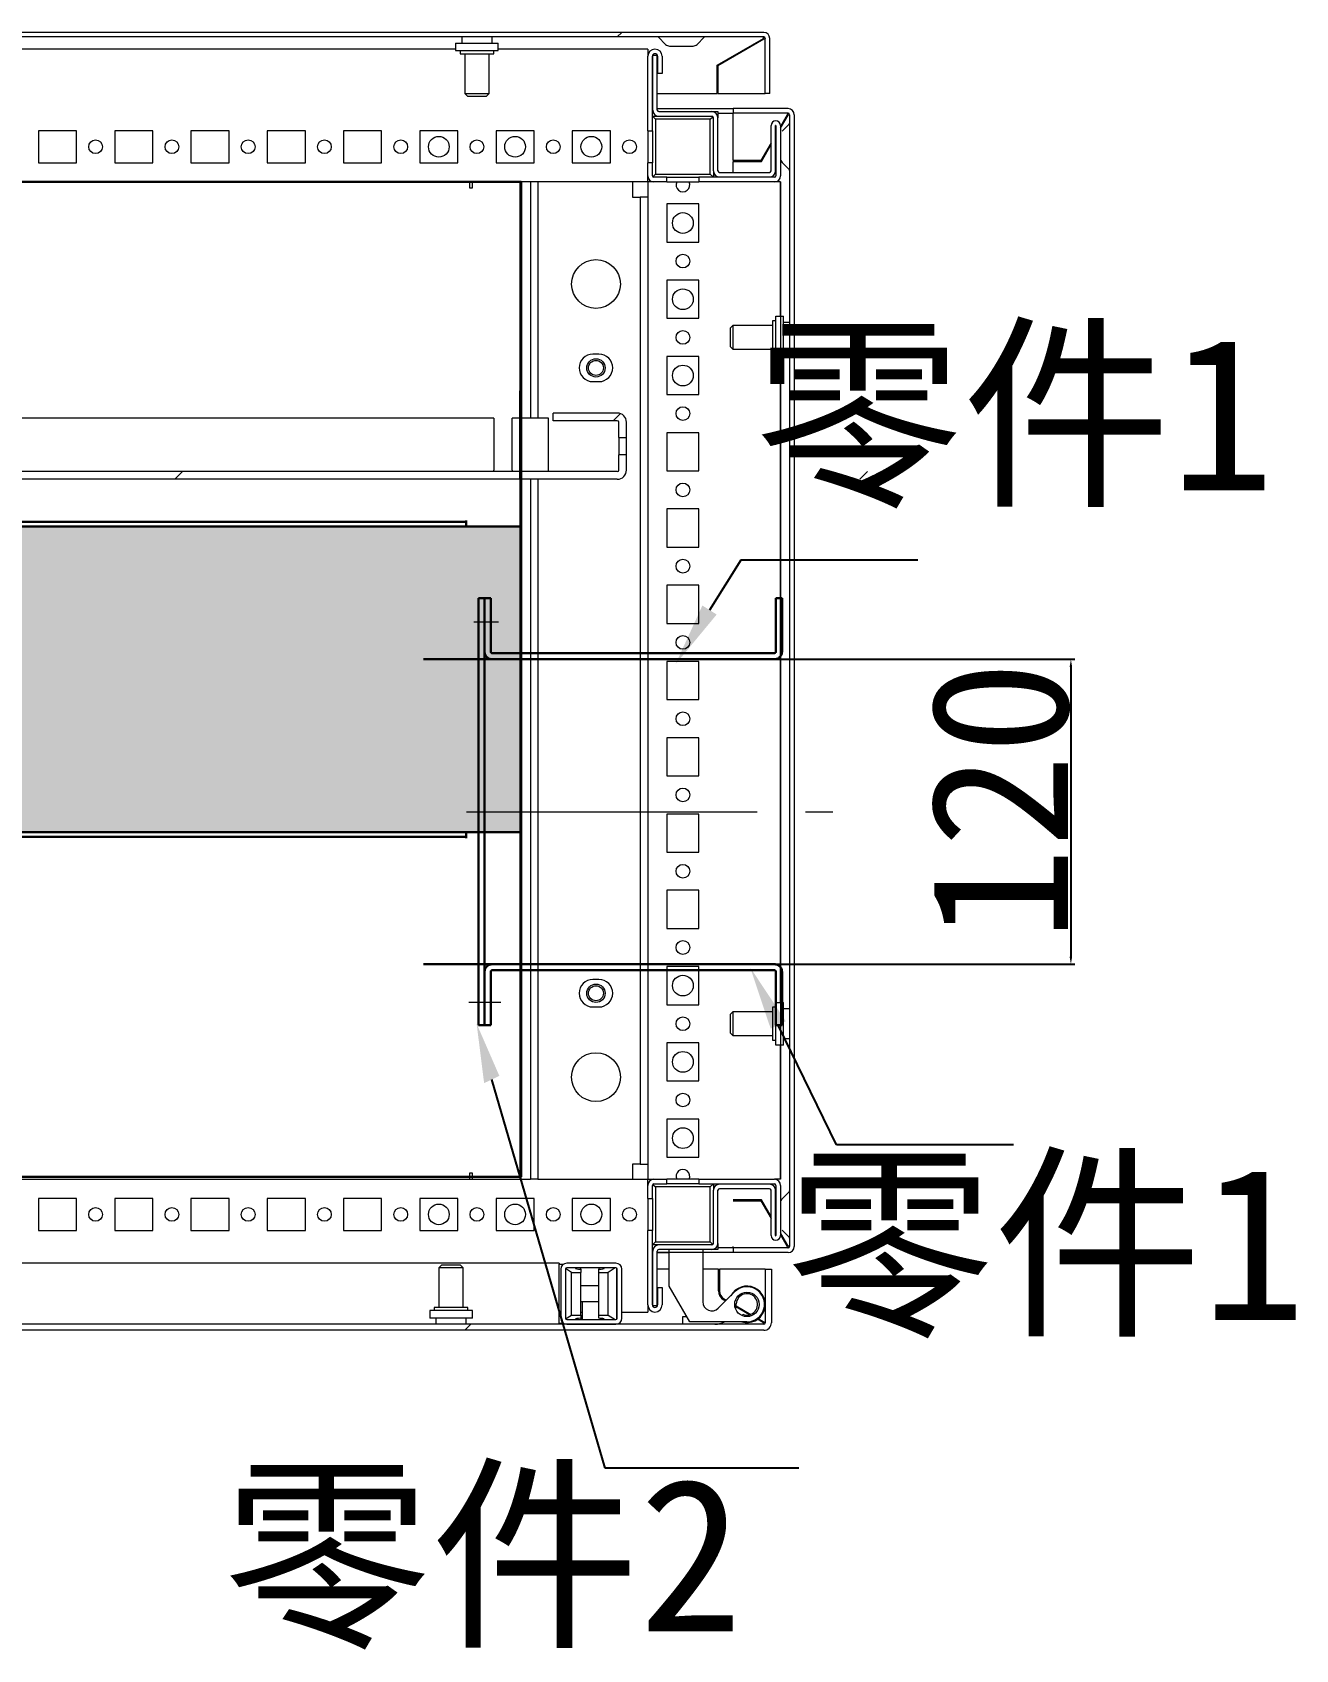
# Model space of a CAD drawing. Header units: millimetres. Extents: x 6893 to 19543, y -3475 to 6590.
# Drawn here: x 11129 to 11543, y -2623 to -2093 of the extents above; entities that cross this region are included whole.
import ezdxf

# ---------------------------------------------------------------- set-up
doc = ezdxf.new("R2010")
doc.units = ezdxf.units.MM
for name, pattern in [('ACBSITGL', [3, 2, -1]), ('Amconstr', [9999, 9999, 0]), ('CENTER2', [28.575, 19.05, -3.175, 3.175, -3.175]), ('SLD-实线', [0])]:
    doc.linetypes.add(name, pattern=pattern)
doc.layers.add('5剖面线层', color=2, linetype='Continuous')
for name, color, linetype, lineweight in [('AM_5', 3, 'Continuous', 25), ('中心线', 1, 'CENTER2', 15), ('注释层', 3, 'Continuous', 0), ('电缆线', 3, 'Amconstr', 30)]:
    doc.layers.add(name, color=color, linetype=linetype, lineweight=lineweight)
doc.styles.get("Standard").update_dxf_attribs({"font": ''})
doc.styles.get('Standard').set_extended_font_data('SimSun')
doc.dimstyles.new('ISO-25$0', dxfattribs={"dimtxt": 2.5, "dimasz": 2.5, "dimexe": 1.25, "dimexo": 0.625, "dimtad": 1, "dimtxsty": 'Standard', "dimcen": 2.5, "dimadec": 0, "dimazin": 0, "dimtfac": 1, "dimtmove": 0, "dimatfit": 3, "dimfxl": 1, "dimarcsym": 0})
pattern_1 = [(45, (6113.96, -7300.75), (-112.2532, 112.2532), [])]

# ---------------------------------------------------------------- blocks, each defined once
blk = doc.blocks.new('zw$BF2F')
at = {"layer": '5剖面线层'}
h = blk.add_hatch(dxfattribs=at)
h.set_pattern_fill('ANGLE', color=256)
h.set_pattern_definition([(0, (-7121.2864, 4315.964), (0, 6.985), [5.08, -1.905]), (90, (-7121.2864, 4315.964), (-6.985, 4e-16), [5.08, -1.905])])
h.paths.add_polyline_path([(0, 113), (0, 213.19), (18, 213.19), (510, 213.19), (528, 213.19), (528, 113), (510, 113), (18, 113)])
at = {"color": 7, "linetype": 'SLD-实线', "lineweight": 30}
for p, q in [((0, 213.19), (0, 326.19)), ((0, 326.19), (18, 326.19)), ((18, 326.19), (510, 326.19)), ((510, 326.19), (528, 326.19)), ((528, 326.19), (528, 213.19)), ((18, 213.19), (0, 213.19)), ((18, 215.19), (18, 214.69)), ((18, 213.19), (18, 214.69)), ((510, 214.69), (18, 214.69)), ((510, 213.19), (18, 213.19)), ((510, 214.69), (510, 215.19)), ((510, 213.19), (510, 214.69)), ((528, 213.19), (510, 213.19)), ((18, 113), (0, 113)), ((0, 113), (0, 0)), ((510, 113), (18, 113)), ((18, 113), (18, 111.5)), ((510, 111.5), (18, 111.5)), ((18, 111), (18, 111.5)), ((510, 113), (510, 111.5)), ((528, 113), (510, 113)), ((510, 111.5), (510, 111)), ((528, 0), (528, 113)), ((0, 0), (18, 0)), ((18, 0), (510, 0)), ((510, 0), (528, 0))]:
    blk.add_line(p, q, dxfattribs=at)
blk.add_lwpolyline([(0, 326.19), (528, 326.19), (528, 0), (0, 0)], close=True)
blk = doc.blocks.new('*D308')
at = {"color": 3, "lineweight": -2, "transparency": 16777216}
for p, q in [((11279.96, -2298.42), (11470.28, -2298.42)), ((11469.03, -2300.92), (11469.03, -2395.87)), ((11279.96, -2398.37), (11470.28, -2398.37))]:
    blk.add_line(p, q, dxfattribs=at)
at = {"color": 3, "transparency": 16777216}
for points in [[(11469.45, -2300.92), (11468.61, -2300.92), (11469.03, -2298.42)], [(11468.61, -2395.87), (11469.45, -2395.87), (11469.03, -2398.37)]]:
    blk.add_solid(points, dxfattribs=at)
at = {"layer": 'Defpoints', "color": 0, "transparency": 16777216}
for p in [(11279.33, -2298.42), (11279.33, -2398.37), (11469.03, -2398.37)]:
    blk.add_point(p, dxfattribs=at)
at = {"color": 3, "transparency": 16777216, "insert": (11445.9, -2344.86), "char_height": 45, "attachment_point": 5, "rotation": 90}
blk.add_mtext('120', dxfattribs=at)

msp = doc.modelspace()

# ---------------------------------------------------------------- hatches: boundary and pattern name
at = {"linetype": 'Continuous', "lineweight": 0}
h = msp.add_hatch(dxfattribs=at)
h.set_pattern_fill('ANSI31', scale=50, style=0)
h.set_pattern_definition(pattern_1)
edge = h.paths.add_edge_path(flags=0)
edge.add_arc((10880.3334, -2094.8969), 2, 90, 180)
edge.add_line((10878.3334, -2094.8969), (10878.3334, -2112.8969))
edge.add_line((10878.3334, -2112.8969), (10879.8334, -2112.8969))
edge.add_line((10879.8334, -2112.8969), (10879.8334, -2094.8969))
edge.add_arc((10880.3334, -2094.8969), 0.5, 90, 180, ccw=False)
edge.add_line((10880.3334, -2094.3969), (11468.3334, -2094.3969))
edge.add_arc((11468.3334, -2094.8969), 0.5, 0, 90, ccw=False)
edge.add_line((11468.8334, -2094.8969), (11468.8334, -2112.8969))
edge.add_line((11468.8334, -2112.8969), (11470.3334, -2112.8969))
edge.add_line((11470.3334, -2112.8969), (11470.3334, -2094.8969))
edge.add_arc((11468.3334, -2094.8969), 2, 0, 90)
edge.add_line((11468.3334, -2092.8969), (10880.3334, -2092.8969))
h = msp.add_hatch(dxfattribs=at)
h.set_pattern_fill('ANSI31', scale=50, style=0)
h.set_pattern_definition([(45, (6013.96, -7300.75), (-112.2532, 112.2532), [])])
edge = h.paths.add_edge_path(flags=0)
edge.add_line((11299.3334, -2217.6969), (11299.3334, -2220.1969))
edge.add_line((11299.3334, -2220.1969), (11320.3334, -2220.1969))
edge.add_arc((11320.3334, -2220.6969), 0.5, 0, 90, ccw=False)
edge.add_line((11320.8334, -2220.6969), (11320.8334, -2225.664))
edge.add_line((11320.8334, -2225.664), (11323.3334, -2225.664))
edge.add_line((11323.3334, -2225.664), (11323.3334, -2220.6969))
edge.add_arc((11320.3334, -2220.6969), 3, 0, 90)
edge.add_line((11320.3334, -2217.6969), (11299.3334, -2217.6969))
h = msp.add_hatch(dxfattribs=at)
h.set_pattern_fill('ANSI31', scale=50, style=0)
h.set_pattern_definition(pattern_1)
edge = h.paths.add_edge_path(flags=0)
edge.add_line((10927.8334, -2236.3969), (10927.8334, -2231.4299))
edge.add_line((10927.8334, -2231.4299), (10925.3334, -2231.4299))
edge.add_line((10925.3334, -2231.4299), (10925.3334, -2236.3969))
edge.add_arc((10928.3334, -2236.3969), 3, 180, 270)
edge.add_line((10928.3334, -2239.3969), (11420.3334, -2239.3969))
edge.add_arc((11420.3334, -2236.3969), 3, 270, 360)
edge.add_line((11423.3334, -2236.3969), (11423.3334, -2231.4299))
edge.add_line((11423.3334, -2231.4299), (11420.8334, -2231.4299))
edge.add_line((11420.8334, -2231.4299), (11420.8334, -2236.3969))
edge.add_arc((11420.3334, -2236.3969), 0.5, 270, 360, ccw=False)
edge.add_line((11420.3334, -2236.8969), (10928.3334, -2236.8969))
edge.add_arc((10928.3334, -2236.3969), 0.5, 180, 270, ccw=False)
h = msp.add_hatch(dxfattribs=at)
h.set_pattern_fill('ANSI31', scale=50, style=0)
h.set_pattern_definition([(45, (6113.96, -7225.75), (-112.2532, 112.2532), [])])
edge = h.paths.add_edge_path(flags=0)
edge.add_arc((11468.3334, -2515.8969), 2.5, 270, 360)
edge.add_line((11470.8334, -2515.8969), (11470.8334, -2498.3969))
edge.add_line((11470.8334, -2498.3969), (11468.8334, -2498.3969))
edge.add_line((11468.8334, -2498.3969), (11468.8334, -2515.8969))
edge.add_arc((11468.3334, -2515.8969), 0.5, 270, 360, ccw=False)
edge.add_line((11468.3334, -2516.3969), (10881.3334, -2516.3969))
edge.add_arc((10881.3334, -2515.8969), 0.5, 180, 270, ccw=False)
edge.add_line((10880.8334, -2515.8969), (10880.8334, -2498.3969))
edge.add_line((10880.8334, -2498.3969), (10878.8334, -2498.3969))
edge.add_line((10878.8334, -2498.3969), (10878.8334, -2515.8969))
edge.add_arc((10881.3334, -2515.8969), 2.5, 180, 270)
edge.add_line((10881.3334, -2518.3969), (11468.3334, -2518.3969))

# ---------------------------------------------------------------- linework, layer by layer
at = {"color": 7, "linetype": 'Continuous', "lineweight": 15}
for p, q in [((11368.3334, -2092.8969), (10680.3334, -2092.8969)), ((11368.3334, -2094.3969), (10680.3334, -2094.3969)), ((11267.3334, -2098.397), (10781.3334, -2098.397)), ((11267.3334, -2096.3969), (11267.3334, -2098.8969)), ((11267.3334, -2096.3969), (11281.3334, -2096.3969)), ((11267.3334, -2098.8969), (11281.3334, -2098.8969)), ((11268.8334, -2098.8969), (11268.8334, -2099.8969)), ((11269.3334, -2094.3969), (11269.3334, -2096.3969)), ((11279.3334, -2096.3969), (11279.3334, -2094.3969)), ((11279.8334, -2099.8969), (11279.8334, -2098.8969)), ((11281.3334, -2098.8969), (11281.3334, -2096.3969)), ((11330.3334, -2098.397), (11281.3334, -2098.397)), ((11330.3334, -2098.397), (11330.3334, -2100.747)), ((11333.7999, -2094.4848), (11336.1848, -2096.8697)), ((11337.4576, -2097.397), (11341.3334, -2097.397)), ((11341.3334, -2097.397), (11345.2091, -2097.397)), ((11346.4819, -2096.8697), (11348.8668, -2094.4848)), ((11353.0334, -2103.6727), (11368.2334, -2094.897)), ((11368.3334, -2095.1856), (11353.3334, -2103.8459)), ((11368.8334, -2112.8969), (11368.8334, -2094.897)), ((11370.3334, -2112.8969), (11370.3334, -2094.897)), ((11268.8334, -2099.8969), (11279.8334, -2099.8969)), ((11270.3334, -2099.8969), (11270.3334, -2112.8969)), ((11278.3334, -2112.8969), (11278.3334, -2099.8969)), ((11330.3334, -2125.147), (11330.3334, -2100.747)), ((11331.8334, -2125.147), (11331.8334, -2100.747)), ((11331.9334, -2118.3969), (11331.9334, -2100.3969)), ((11331.9334, -2100.3969), (11333.4334, -2100.3969)), ((11333.4334, -2118.3969), (11333.4334, -2100.3969)), ((11333.5334, -2100.747), (11333.5334, -2106.397)), ((11335.0334, -2100.747), (11335.0334, -2106.397)), ((11353.0334, -2112.8969), (11353.0334, -2103.6727)), ((11353.3334, -2103.8459), (11353.3334, -2112.8969)), ((11335.0334, -2106.397), (11333.5334, -2106.397)), ((11270.3334, -2112.8969), (11271.3334, -2113.8969)), ((11270.3334, -2112.8969), (11278.3334, -2112.8969)), ((11277.3334, -2113.8969), (11271.3334, -2113.8969)), ((11277.3334, -2113.8969), (11278.3334, -2112.8969)), ((11331.8334, -2112.8969), (11331.9334, -2112.8969)), ((11333.4334, -2112.8969), (11353.0334, -2112.8969)), ((11353.3334, -2112.8969), (11368.3334, -2112.8969)), ((11368.3334, -2112.8969), (11368.8334, -2112.8969)), ((11370.3334, -2112.8969), (11368.8334, -2112.8969)), ((11331.9334, -2117.897), (11331.8334, -2117.897)), ((11331.8334, -2118.8969), (11331.9969, -2118.8969)), ((11332.8334, -2121.397), (11331.8334, -2120.397)), ((11331.8334, -2120.397), (11333.9334, -2120.397)), ((11333.4334, -2117.897), (11358.3334, -2117.897)), ((11333.9334, -2118.8969), (11351.3334, -2118.8969)), ((11333.9334, -2120.397), (11351.3334, -2120.397)), ((11350.8334, -2121.397), (11351.6869, -2120.5434)), ((11351.3334, -2118.8969), (11353.3334, -2118.8969)), ((11353.3334, -2118.8969), (11353.3334, -2120.8969)), ((11353.3334, -2119.397), (11358.3334, -2119.397)), ((11376.3334, -2117.897), (11358.3334, -2117.897)), ((11358.3334, -2117.897), (11358.3334, -2119.397)), ((11376.3334, -2119.397), (11358.3334, -2119.397)), ((11358.3334, -2119.8969), (11358.3334, -2119.397)), ((11358.3334, -2134.8969), (11358.3334, -2119.8969)), ((11376.0447, -2119.8969), (11373.8334, -2123.7271)), ((11373.8334, -2124.3271), (11376.3334, -2119.9969)), ((11376.8334, -2119.8969), (11376.8334, -2490.897)), ((11378.3334, -2119.8969), (11378.3334, -2490.897)), ((11143.0834, -2125.147), (11130.5834, -2125.147)), ((11130.5834, -2125.147), (11130.5834, -2135.647)), ((11143.0834, -2125.147), (11130.5834, -2125.147)), ((11130.5834, -2125.147), (11130.5834, -2135.647)), ((11143.0834, -2135.647), (11143.0834, -2125.147)), ((11143.0834, -2135.647), (11143.0834, -2125.147)), ((11168.0834, -2125.147), (11155.5834, -2125.147)), ((11155.5834, -2125.147), (11155.5834, -2135.647)), ((11168.0834, -2125.147), (11155.5834, -2125.147)), ((11155.5834, -2125.147), (11155.5834, -2135.647)), ((11168.0834, -2135.647), (11168.0834, -2125.147)), ((11168.0834, -2135.647), (11168.0834, -2125.147)), ((11193.0834, -2125.147), (11180.5834, -2125.147)), ((11180.5834, -2125.147), (11180.5834, -2135.647)), ((11193.0834, -2125.147), (11180.5834, -2125.147)), ((11180.5834, -2125.147), (11180.5834, -2135.647)), ((11193.0834, -2125.147), (11180.5834, -2125.147)), ((11180.5834, -2125.147), (11180.5834, -2135.647)), ((11193.0834, -2135.647), (11193.0834, -2125.147)), ((11193.0834, -2135.647), (11193.0834, -2125.147)), ((11193.0834, -2135.647), (11193.0834, -2125.147)), ((11218.0834, -2125.147), (11205.5834, -2125.147)), ((11205.5834, -2125.147), (11205.5834, -2135.647)), ((11218.0834, -2135.647), (11218.0834, -2125.147)), ((11243.0834, -2125.147), (11230.5834, -2125.147)), ((11230.5834, -2125.147), (11230.5834, -2135.647)), ((11243.0834, -2135.647), (11243.0834, -2125.147)), ((11268.0834, -2125.147), (11255.5834, -2125.147)), ((11255.5834, -2125.147), (11255.5834, -2135.647)), ((11268.0834, -2135.647), (11268.0834, -2125.147)), ((11293.0834, -2125.147), (11280.5834, -2125.147)), ((11280.5834, -2125.147), (11280.5834, -2135.647)), ((11293.0834, -2135.647), (11293.0834, -2125.147)), ((11318.0834, -2125.147), (11305.5834, -2125.147)), ((11305.5834, -2125.147), (11305.5834, -2135.647)), ((11318.0834, -2135.647), (11318.0834, -2125.147)), ((11330.3334, -2125.147), (11331.8334, -2125.147)), ((11330.3334, -2125.147), (11330.3334, -2135.647)), ((11331.8334, -2125.147), (11331.8334, -2135.647)), ((11350.8334, -2121.397), (11332.8334, -2121.397)), ((11332.8334, -2121.397), (11332.8334, -2139.3969)), ((11350.8334, -2139.3969), (11350.8334, -2121.397)), ((11351.8334, -2138.2969), (11351.8334, -2120.8969)), ((11353.3334, -2138.2969), (11353.3334, -2120.8969)), ((11370.7334, -2138.2969), (11370.7334, -2123.447)), ((11372.2334, -2138.2969), (11372.2334, -2123.447)), ((11372.3334, -2123.447), (11372.3334, -2139.897)), ((11373.8334, -2123.447), (11373.8334, -2139.897)), ((11374.3606, -2125.2484), (11376.7455, -2122.8635)), ((11370.7334, -2129.0964), (11367.3845, -2134.8969)), ((11367.5577, -2135.197), (11370.7334, -2129.6964)), ((11372.2334, -2126.4984), (11372.3334, -2126.3252)), ((11372.3334, -2126.9252), (11372.2334, -2127.0984)), ((11130.5834, -2135.647), (11143.0834, -2135.647)), ((11130.5834, -2135.647), (11143.0834, -2135.647)), ((11155.5834, -2135.647), (11168.0834, -2135.647)), ((11155.5834, -2135.647), (11168.0834, -2135.647)), ((11180.5834, -2135.647), (11193.0834, -2135.647)), ((11180.5834, -2135.647), (11193.0834, -2135.647)), ((11180.5834, -2135.647), (11193.0834, -2135.647)), ((11205.5834, -2135.647), (11218.0834, -2135.647)), ((11230.5834, -2135.647), (11243.0834, -2135.647)), ((11255.5834, -2135.647), (11268.0834, -2135.647)), ((11280.5834, -2135.647), (11293.0834, -2135.647)), ((11305.5834, -2135.647), (11318.0834, -2135.647)), ((11330.3334, -2139.897), (11330.3334, -2135.647)), ((11331.8334, -2135.647), (11330.3334, -2135.647)), ((11331.8334, -2139.897), (11331.8334, -2135.647)), ((11367.3845, -2134.8969), (11358.3334, -2134.8969)), ((11358.3334, -2135.197), (11367.5577, -2135.197)), ((11358.3334, -2138.797), (11358.3334, -2135.197)), ((11376.7455, -2137.9304), (11374.3606, -2135.5455)), ((11291.8334, -2141.8969), (10756.8334, -2141.8969)), ((11271.8334, -2141.8969), (11271.8334, -2143.8969)), ((11272.8334, -2143.8969), (11272.8334, -2141.8969)), ((11288.3334, -2141.8969), (11288.3334, -2219.397)), ((11291.8334, -2141.8969), (11291.8334, -2219.397)), ((11294.3334, -2141.8969), (11291.8334, -2141.8969)), ((11294.3334, -2141.8969), (11294.3334, -2219.397)), ((11330.3334, -2141.8969), (11294.3334, -2141.8969)), ((11325.3334, -2141.8969), (11325.3334, -2146.897)), ((11330.3334, -2141.8969), (11330.3334, -2139.897)), ((11330.3334, -2141.8969), (11330.3334, -2468.897)), ((11332.3334, -2141.8969), (11330.3334, -2141.8969)), ((11331.9798, -2140.2505), (11332.8334, -2139.3969)), ((11336.5834, -2140.3969), (11332.3334, -2140.3969)), ((11336.5834, -2141.8969), (11332.3334, -2141.8969)), ((11332.8334, -2139.3969), (11350.8334, -2139.3969)), ((11336.5834, -2141.8969), (11336.5834, -2140.3969)), ((11336.5834, -2140.3969), (11347.0834, -2140.3969)), ((11336.5834, -2141.8969), (11347.0834, -2141.8969)), ((11347.0834, -2140.3969), (11347.0834, -2141.8969)), ((11371.8334, -2140.3969), (11347.0834, -2140.3969)), ((11371.8334, -2141.8969), (11347.0834, -2141.8969)), ((11351.8334, -2140.3969), (11350.8334, -2139.3969)), ((11351.8334, -2138.2969), (11351.8334, -2140.3969)), ((11353.3334, -2140.2334), (11353.3334, -2140.3969)), ((11353.8334, -2138.797), (11370.2334, -2138.797)), ((11353.8334, -2140.2969), (11370.2334, -2140.2969)), ((11358.3334, -2140.2969), (11358.3334, -2140.3969)), ((11373.8334, -2141.8969), (11371.8334, -2141.8969)), ((11373.8334, -2185.8969), (11373.8334, -2141.8969)), ((11373.8334, -2141.8969), (11373.8334, -2185.8969)), ((11373.8334, -2141.8969), (11373.8334, -2468.897)), ((11271.8334, -2143.8969), (11272.8334, -2143.8969)), ((11325.3334, -2146.897), (11327.3334, -2146.897)), ((11327.3334, -2146.897), (11327.8334, -2146.897)), ((11327.8334, -2146.897), (11327.8334, -2463.8969)), ((11330.3334, -2146.897), (11327.8334, -2146.897)), ((11347.0834, -2149.147), (11336.5834, -2149.147)), ((11336.5834, -2149.147), (11336.5834, -2161.6469)), ((11347.0834, -2161.6469), (11347.0834, -2149.147)), ((11336.5834, -2161.6469), (11347.0834, -2161.6469)), ((11347.0834, -2174.1469), (11336.5834, -2174.1469)), ((11336.5834, -2174.1469), (11336.5834, -2186.6469)), ((11347.0834, -2186.6469), (11347.0834, -2174.1469)), ((11336.5834, -2186.6469), (11347.0834, -2186.6469)), ((11357.3334, -2189.897), (11358.3334, -2188.897)), ((11358.3334, -2188.897), (11371.3334, -2188.897)), ((11358.3334, -2196.897), (11358.3334, -2188.897)), ((11371.3334, -2187.397), (11372.3334, -2187.397)), ((11371.3334, -2198.3969), (11371.3334, -2187.397)), ((11372.3334, -2185.8969), (11374.8334, -2185.8969)), ((11372.3334, -2199.8969), (11372.3334, -2185.8969)), ((11374.8334, -2199.8969), (11374.8334, -2185.8969)), ((11374.8334, -2187.8969), (11376.8334, -2187.8969)), ((11357.3334, -2189.897), (11357.3334, -2195.8969)), ((11314.3334, -2198.3969), (11312.3334, -2198.3969)), ((11347.0834, -2199.1469), (11336.5834, -2199.1469)), ((11336.5834, -2199.1469), (11336.5834, -2211.647)), ((11347.0834, -2199.147), (11336.5834, -2199.147)), ((11336.5834, -2199.147), (11336.5834, -2211.647)), ((11347.0834, -2211.647), (11347.0834, -2199.1469)), ((11347.0834, -2211.647), (11347.0834, -2199.147)), ((11358.3334, -2196.897), (11357.3334, -2195.8969)), ((11371.3334, -2196.897), (11358.3334, -2196.897)), ((11372.3334, -2198.3969), (11371.3334, -2198.3969)), ((11374.8334, -2199.8969), (11372.3334, -2199.8969)), ((11373.8334, -2410.897), (11373.8334, -2199.8969)), ((11373.8334, -2199.8969), (11373.8334, -2410.897)), ((11376.8334, -2197.897), (11374.8334, -2197.897)), ((11288.3334, -2210.3969), (11288.3334, -2258.8969)), ((11288.3334, -2239.3969), (11288.3334, -2210.3969)), ((11312.3334, -2207.397), (11314.3334, -2207.397)), ((11336.5834, -2211.647), (11347.0834, -2211.647)), ((11336.5834, -2211.647), (11347.0834, -2211.647)), ((11279.8334, -2219.397), (10768.8334, -2219.397)), ((11279.8334, -2219.397), (11279.8334, -2236.3969)), ((11297.8334, -2219.397), (11285.8334, -2219.397)), ((11285.8334, -2236.3969), (11285.8334, -2219.397)), ((11297.8334, -2236.3969), (11297.8334, -2219.397)), ((11320.3334, -2217.6969), (11299.3334, -2217.6969)), ((11299.3334, -2220.197), (11299.3334, -2217.6969)), ((11320.3334, -2220.197), (11299.3334, -2220.197)), ((11320.8334, -2225.664), (11320.8334, -2220.697)), ((11323.3334, -2225.664), (11323.3334, -2220.697)), ((11320.8334, -2225.664), (11323.3334, -2225.664)), ((11320.8334, -2225.664), (11320.8334, -2231.4299)), ((11323.3334, -2231.4299), (11323.3334, -2225.664)), ((11347.0834, -2224.1469), (11336.5834, -2224.1469)), ((11336.5834, -2224.1469), (11336.5834, -2236.647)), ((11347.0834, -2224.147), (11336.5834, -2224.147)), ((11336.5834, -2224.147), (11336.5834, -2236.6469)), ((11347.0834, -2236.647), (11347.0834, -2224.1469)), ((11347.0834, -2236.6469), (11347.0834, -2224.147)), ((11323.3334, -2231.4299), (11320.8334, -2231.4299)), ((11320.8334, -2236.3969), (11320.8334, -2231.4299)), ((11323.3334, -2236.3969), (11323.3334, -2231.4299)), ((11320.3334, -2236.897), (10728.3334, -2236.897)), ((11279.8334, -2236.897), (11279.8334, -2236.3969)), ((11285.8334, -2236.3969), (11285.8334, -2236.897)), ((11297.8334, -2236.897), (11297.8334, -2236.3969)), ((11336.5834, -2236.6469), (11347.0834, -2236.6469)), ((11336.5834, -2236.647), (11347.0834, -2236.647)), ((11320.3334, -2239.3969), (10728.3334, -2239.3969)), ((11291.8334, -2239.3969), (11291.8334, -2468.897)), ((11294.3334, -2239.3969), (11294.3334, -2468.897)), ((11347.0834, -2249.147), (11336.5834, -2249.147)), ((11336.5834, -2249.147), (11336.5834, -2261.647)), ((11347.0834, -2249.1469), (11336.5834, -2249.1469)), ((11336.5834, -2249.1469), (11336.5834, -2261.647)), ((11347.0834, -2249.147), (11336.5834, -2249.147)), ((11336.5834, -2249.147), (11336.5834, -2261.647)), ((11347.0834, -2249.147), (11336.5834, -2249.147)), ((11336.5834, -2249.147), (11336.5834, -2261.647)), ((11347.0834, -2261.647), (11347.0834, -2249.147)), ((11347.0834, -2261.647), (11347.0834, -2249.1469)), ((11347.0834, -2261.647), (11347.0834, -2249.147)), ((11347.0834, -2261.647), (11347.0834, -2249.147)), ((11288.3334, -2258.8969), (11288.3334, -2468.897)), ((11336.5834, -2261.647), (11347.0834, -2261.647)), ((11336.5834, -2261.647), (11347.0834, -2261.647)), ((11336.5834, -2261.647), (11347.0834, -2261.647)), ((11336.5834, -2261.647), (11347.0834, -2261.647)), ((11336.5834, -2261.647), (11347.0834, -2261.647)), ((11336.5834, -2261.647), (11347.0834, -2261.647)), ((11347.0834, -2274.1469), (11336.5834, -2274.1469)), ((11336.5834, -2274.1469), (11336.5834, -2286.647)), ((11347.0834, -2274.1469), (11336.5834, -2274.1469)), ((11336.5834, -2274.1469), (11336.5834, -2286.6469)), ((11347.0834, -2274.1469), (11336.5834, -2274.1469)), ((11347.0834, -2274.147), (11336.5834, -2274.147)), ((11336.5834, -2274.147), (11336.5834, -2286.6469)), ((11347.0834, -2274.147), (11336.5834, -2274.147)), ((11336.5834, -2274.147), (11336.5834, -2286.647)), ((11347.0834, -2274.147), (11336.5834, -2274.147)), ((11336.5834, -2274.147), (11336.5834, -2286.6469)), ((11347.0834, -2286.647), (11347.0834, -2274.1469)), ((11347.0834, -2286.6469), (11347.0834, -2274.1469)), ((11347.0834, -2286.6469), (11347.0834, -2274.147)), ((11347.0834, -2286.647), (11347.0834, -2274.147)), ((11347.0834, -2286.6469), (11347.0834, -2274.147)), ((11336.5834, -2286.6469), (11347.0834, -2286.6469)), ((11336.5834, -2286.6469), (11347.0834, -2286.6469)), ((11336.5834, -2286.6469), (11347.0834, -2286.6469)), ((11336.5834, -2286.647), (11347.0834, -2286.647)), ((11336.5834, -2286.647), (11347.0834, -2286.647)), ((11336.5834, -2286.647), (11347.0834, -2286.647)), ((11347.0834, -2299.1469), (11336.5834, -2299.1469)), ((11336.5834, -2299.1469), (11336.5834, -2311.647)), ((11347.0834, -2299.1469), (11336.5834, -2299.1469)), ((11347.0834, -2299.1469), (11336.5834, -2299.1469)), ((11336.5834, -2299.1469), (11336.5834, -2311.647)), ((11347.0834, -2299.1469), (11336.5834, -2299.1469)), ((11347.0834, -2299.147), (11336.5834, -2299.147)), ((11347.0834, -2299.147), (11336.5834, -2299.147)), ((11336.5834, -2299.147), (11336.5834, -2311.647)), ((11347.0834, -2299.147), (11336.5834, -2299.147)), ((11336.5834, -2299.147), (11336.5834, -2311.647)), ((11347.0834, -2311.647), (11347.0834, -2299.1469)), ((11347.0834, -2311.647), (11347.0834, -2299.1469)), ((11347.0834, -2311.647), (11347.0834, -2299.147)), ((11347.0834, -2311.647), (11347.0834, -2299.147)), ((11336.5834, -2311.647), (11347.0834, -2311.647)), ((11336.5834, -2311.647), (11347.0834, -2311.647)), ((11336.5834, -2311.647), (11347.0834, -2311.647)), ((11336.5834, -2311.647), (11347.0834, -2311.647)), ((11336.5834, -2311.647), (11347.0834, -2311.647)), ((11347.0834, -2324.1469), (11336.5834, -2324.1469)), ((11336.5834, -2324.1469), (11336.5834, -2336.647)), ((11347.0834, -2324.1469), (11336.5834, -2324.1469)), ((11336.5834, -2324.1469), (11336.5834, -2336.647)), ((11347.0834, -2324.1469), (11336.5834, -2324.1469)), ((11336.5834, -2324.1469), (11336.5834, -2336.647)), ((11347.0834, -2324.1469), (11336.5834, -2324.1469)), ((11347.0834, -2324.147), (11336.5834, -2324.147)), ((11347.0834, -2336.647), (11347.0834, -2324.1469)), ((11347.0834, -2336.647), (11347.0834, -2324.1469)), ((11347.0834, -2336.647), (11347.0834, -2324.1469)), ((11336.5834, -2336.647), (11347.0834, -2336.647)), ((11336.5834, -2336.647), (11347.0834, -2336.647)), ((11336.5834, -2336.647), (11347.0834, -2336.647)), ((11347.0834, -2349.1469), (11336.5834, -2349.1469)), ((11336.5834, -2349.1469), (11336.5834, -2361.647)), ((11347.0834, -2349.1469), (11336.5834, -2349.1469)), ((11336.5834, -2349.1469), (11336.5834, -2361.6469)), ((11347.0834, -2349.1469), (11336.5834, -2349.1469)), ((11336.5834, -2349.1469), (11336.5834, -2361.6469)), ((11347.0834, -2349.147), (11336.5834, -2349.147)), ((11336.5834, -2349.147), (11336.5834, -2361.6469)), ((11347.0834, -2361.647), (11347.0834, -2349.1469)), ((11347.0834, -2361.6469), (11347.0834, -2349.1469)), ((11347.0834, -2361.6469), (11347.0834, -2349.1469)), ((11347.0834, -2361.6469), (11347.0834, -2349.147)), ((11336.5834, -2361.6469), (11347.0834, -2361.6469)), ((11336.5834, -2361.6469), (11347.0834, -2361.6469)), ((11336.5834, -2361.6469), (11347.0834, -2361.6469)), ((11336.5834, -2361.647), (11347.0834, -2361.647)), ((11347.0834, -2374.1469), (11336.5834, -2374.1469)), ((11336.5834, -2374.1469), (11336.5834, -2386.6469)), ((11347.0834, -2374.1469), (11336.5834, -2374.1469)), ((11347.0834, -2374.1469), (11336.5834, -2374.1469)), ((11336.5834, -2374.1469), (11336.5834, -2386.647)), ((11347.0834, -2374.147), (11336.5834, -2374.147)), ((11336.5834, -2374.147), (11336.5834, -2386.647)), ((11347.0834, -2374.147), (11336.5834, -2374.147)), ((11336.5834, -2374.147), (11336.5834, -2386.6469)), ((11347.0834, -2374.147), (11336.5834, -2374.147)), ((11336.5834, -2374.147), (11336.5834, -2386.6469)), ((11347.0834, -2386.6469), (11347.0834, -2374.1469)), ((11347.0834, -2386.647), (11347.0834, -2374.1469)), ((11347.0834, -2386.647), (11347.0834, -2374.147)), ((11347.0834, -2386.6469), (11347.0834, -2374.147)), ((11347.0834, -2386.6469), (11347.0834, -2374.147)), ((11336.5834, -2386.6469), (11347.0834, -2386.6469)), ((11336.5834, -2386.6469), (11347.0834, -2386.6469)), ((11336.5834, -2386.6469), (11347.0834, -2386.6469)), ((11336.5834, -2386.647), (11347.0834, -2386.647)), ((11336.5834, -2386.647), (11347.0834, -2386.647)), ((11336.5834, -2386.647), (11347.0834, -2386.647)), ((11347.0834, -2399.1469), (11336.5834, -2399.1469)), ((11336.5834, -2399.1469), (11336.5834, -2411.647)), ((11347.0834, -2399.1469), (11336.5834, -2399.1469)), ((11336.5834, -2399.1469), (11336.5834, -2411.6469)), ((11347.0834, -2399.1469), (11336.5834, -2399.1469)), ((11347.0834, -2399.147), (11336.5834, -2399.147)), ((11347.0834, -2411.647), (11347.0834, -2399.1469)), ((11347.0834, -2411.6469), (11347.0834, -2399.1469)), ((11314.3334, -2403.3969), (11312.3334, -2403.3969)), ((11336.5834, -2411.6469), (11347.0834, -2411.6469)), ((11336.5834, -2411.647), (11347.0834, -2411.647)), ((11372.3334, -2410.897), (11374.8334, -2410.897)), ((11372.3334, -2424.897), (11372.3334, -2410.897)), ((11374.8334, -2424.897), (11374.8334, -2410.897)), ((11312.3334, -2412.397), (11314.3334, -2412.397)), ((11357.3334, -2414.8969), (11358.3334, -2413.8969)), ((11357.3334, -2414.8969), (11357.3334, -2420.8969)), ((11358.3334, -2413.8969), (11371.3334, -2413.8969)), ((11358.3334, -2421.8969), (11358.3334, -2413.8969)), ((11371.3334, -2412.397), (11372.3334, -2412.397)), ((11371.3334, -2423.3969), (11371.3334, -2412.397)), ((11374.8334, -2412.8969), (11376.8334, -2412.8969)), ((11358.3334, -2421.8969), (11357.3334, -2420.8969)), ((11371.3334, -2421.8969), (11358.3334, -2421.8969)), ((11376.8334, -2422.897), (11374.8334, -2422.897)), ((11347.0834, -2424.1469), (11336.5834, -2424.1469)), ((11336.5834, -2424.1469), (11336.5834, -2436.647)), ((11347.0834, -2436.647), (11347.0834, -2424.1469)), ((11372.3334, -2423.3969), (11371.3334, -2423.3969)), ((11374.8334, -2424.897), (11372.3334, -2424.897)), ((11373.8334, -2468.897), (11373.8334, -2424.897)), ((11336.5834, -2436.647), (11347.0834, -2436.647)), ((11347.0834, -2449.147), (11336.5834, -2449.147)), ((11336.5834, -2449.147), (11336.5834, -2461.6469)), ((11347.0834, -2461.6469), (11347.0834, -2449.147)), ((11325.3334, -2463.8969), (11325.3334, -2468.897)), ((11327.3334, -2463.8969), (11325.3334, -2463.8969)), ((11327.8334, -2463.8969), (11327.3334, -2463.8969)), ((11327.8334, -2463.8969), (11330.3334, -2463.8969)), ((11336.5834, -2461.6469), (11347.0834, -2461.6469)), ((10756.8334, -2468.897), (11291.8334, -2468.897)), ((11272.8334, -2466.897), (11271.8334, -2466.897)), ((11271.8334, -2466.897), (11271.8334, -2468.897)), ((11272.8334, -2468.897), (11272.8334, -2466.897)), ((11294.3334, -2468.897), (11291.8334, -2468.897)), ((11294.3334, -2468.897), (11330.3334, -2468.897)), ((11330.3334, -2470.8969), (11330.3334, -2468.897)), ((11330.3334, -2468.897), (11332.3334, -2468.897)), ((11331.9798, -2470.5434), (11332.8334, -2471.397)), ((11332.3334, -2468.897), (11336.5834, -2468.897)), ((11332.3334, -2470.3969), (11336.5834, -2470.3969)), ((11336.5834, -2470.3969), (11336.5834, -2468.897)), ((11347.0834, -2468.897), (11336.5834, -2468.897)), ((11347.0834, -2470.3969), (11336.5834, -2470.3969)), ((11347.0834, -2468.897), (11347.0834, -2470.3969)), ((11347.0834, -2468.897), (11371.8334, -2468.897)), ((11347.0834, -2470.3969), (11371.8334, -2470.3969)), ((11350.8334, -2471.397), (11351.8334, -2470.3969)), ((11351.8334, -2470.3969), (11351.8334, -2472.497)), ((11353.3334, -2470.3969), (11353.3334, -2470.5605)), ((11370.2334, -2470.497), (11353.8334, -2470.497)), ((11358.3334, -2470.3969), (11358.3334, -2470.497)), ((11373.8334, -2468.897), (11371.8334, -2468.897)), ((11143.0834, -2475.1469), (11130.5834, -2475.1469)), ((11130.5834, -2475.1469), (11130.5834, -2485.6469)), ((11143.0834, -2475.1469), (11130.5834, -2475.1469)), ((11130.5834, -2475.1469), (11130.5834, -2485.6469)), ((11143.0834, -2485.6469), (11143.0834, -2475.1469)), ((11143.0834, -2485.6469), (11143.0834, -2475.1469)), ((11168.0834, -2475.1469), (11155.5834, -2475.1469)), ((11155.5834, -2475.1469), (11155.5834, -2485.6469)), ((11168.0834, -2475.1469), (11155.5834, -2475.1469)), ((11155.5834, -2475.1469), (11155.5834, -2485.6469)), ((11168.0834, -2485.6469), (11168.0834, -2475.1469)), ((11168.0834, -2485.6469), (11168.0834, -2475.1469)), ((11193.0834, -2475.1469), (11180.5834, -2475.1469)), ((11180.5834, -2475.1469), (11180.5834, -2485.6469)), ((11193.0834, -2475.1469), (11180.5834, -2475.1469)), ((11180.5834, -2475.1469), (11180.5834, -2485.6469)), ((11193.0834, -2475.1469), (11180.5834, -2475.1469)), ((11180.5834, -2475.1469), (11180.5834, -2485.6469)), ((11193.0834, -2485.6469), (11193.0834, -2475.1469)), ((11193.0834, -2485.6469), (11193.0834, -2475.1469)), ((11193.0834, -2485.6469), (11193.0834, -2475.1469)), ((11218.0834, -2475.1469), (11205.5834, -2475.1469)), ((11205.5834, -2475.1469), (11205.5834, -2485.6469)), ((11218.0834, -2485.6469), (11218.0834, -2475.1469)), ((11243.0834, -2475.1469), (11230.5834, -2475.1469)), ((11230.5834, -2475.1469), (11230.5834, -2485.6469)), ((11243.0834, -2485.6469), (11243.0834, -2475.1469)), ((11268.0834, -2475.1469), (11255.5834, -2475.1469)), ((11255.5834, -2475.1469), (11255.5834, -2485.6469)), ((11268.0834, -2485.6469), (11268.0834, -2475.1469)), ((11293.0834, -2475.1469), (11280.5834, -2475.1469)), ((11280.5834, -2475.1469), (11280.5834, -2485.6469)), ((11293.0834, -2485.6469), (11293.0834, -2475.1469)), ((11318.0834, -2475.1469), (11305.5834, -2475.1469)), ((11305.5834, -2475.1469), (11305.5834, -2485.6469)), ((11318.0834, -2485.6469), (11318.0834, -2475.1469)), ((11330.3334, -2475.1469), (11330.3334, -2470.8969)), ((11330.3334, -2475.1469), (11331.8334, -2475.1469)), ((11330.3334, -2475.1469), (11330.3334, -2485.6469)), ((11331.8334, -2475.1469), (11331.8334, -2470.8969)), ((11331.8334, -2475.1469), (11331.8334, -2485.6469)), ((11332.8334, -2471.397), (11332.8334, -2489.3969)), ((11350.8334, -2471.397), (11332.8334, -2471.397)), ((11350.8334, -2489.3969), (11350.8334, -2471.397)), ((11351.8334, -2489.897), (11351.8334, -2472.497)), ((11353.3334, -2489.897), (11353.3334, -2472.497)), ((11370.2334, -2471.9969), (11353.8334, -2471.9969)), ((11367.5577, -2475.5969), (11358.3334, -2475.5969)), ((11358.3334, -2475.897), (11367.3845, -2475.897)), ((11367.3845, -2475.897), (11370.7334, -2481.6975)), ((11370.7334, -2481.0975), (11367.5577, -2475.5969)), ((11370.7334, -2487.3469), (11370.7334, -2472.497)), ((11372.2334, -2487.3469), (11372.2334, -2472.497)), ((11372.3334, -2470.8969), (11372.3334, -2487.3469)), ((11373.8334, -2470.8969), (11373.8334, -2487.3469)), ((11374.3606, -2475.2484), (11376.7455, -2472.8635)), ((11130.5834, -2485.6469), (11143.0834, -2485.6469)), ((11130.5834, -2485.6469), (11143.0834, -2485.6469)), ((11155.5834, -2485.6469), (11168.0834, -2485.6469)), ((11155.5834, -2485.6469), (11168.0834, -2485.6469)), ((11180.5834, -2485.6469), (11193.0834, -2485.6469)), ((11180.5834, -2485.6469), (11193.0834, -2485.6469)), ((11180.5834, -2485.6469), (11193.0834, -2485.6469)), ((11205.5834, -2485.6469), (11218.0834, -2485.6469)), ((11230.5834, -2485.6469), (11243.0834, -2485.6469)), ((11255.5834, -2485.6469), (11268.0834, -2485.6469)), ((11280.5834, -2485.6469), (11293.0834, -2485.6469)), ((11305.5834, -2485.6469), (11318.0834, -2485.6469)), ((11330.3334, -2510.0469), (11330.3334, -2485.6469)), ((11331.8334, -2485.6469), (11330.3334, -2485.6469)), ((11331.8334, -2510.0469), (11331.8334, -2485.6469)), ((11372.2334, -2483.6955), (11372.3334, -2483.8687)), ((11372.3334, -2483.8687), (11372.2334, -2483.6955)), ((11372.3334, -2484.4687), (11372.2334, -2484.2955)), ((11372.2334, -2484.2955), (11372.3334, -2484.4687)), ((11376.3334, -2490.797), (11373.8334, -2486.4668)), ((11376.7455, -2487.9304), (11374.3606, -2485.5455)), ((11331.8334, -2490.3969), (11332.8334, -2489.3969)), ((11333.9334, -2490.3969), (11331.8334, -2490.3969)), ((11332.8334, -2489.3969), (11350.8334, -2489.3969)), ((11351.3334, -2490.3969), (11333.9334, -2490.3969)), ((11350.8334, -2489.3969), (11351.6869, -2490.2505)), ((11353.3334, -2489.897), (11353.3334, -2491.897)), ((11358.3334, -2491.3969), (11353.3334, -2491.3969)), ((11358.3334, -2491.3969), (11358.3334, -2490.897)), ((11376.3334, -2491.3969), (11358.3334, -2491.3969)), ((11358.3334, -2491.3969), (11358.3334, -2492.8969)), ((11373.8334, -2487.0668), (11376.0447, -2490.897)), ((11301.3334, -2496.3969), (10748.3334, -2496.3969)), ((11262.8334, -2496.897), (11261.8334, -2497.897)), ((11262.8334, -2496.897), (11268.8334, -2496.897)), ((11269.8334, -2497.897), (11268.8334, -2496.897)), ((11301.3334, -2496.3969), (11301.3334, -2496.7469)), ((11301.3334, -2516.0469), (11301.3334, -2496.7469)), ((11301.3334, -2496.7469), (11302.7031, -2496.7469)), ((11319.8334, -2496.3969), (11303.8334, -2496.3969)), ((11331.9969, -2491.897), (11331.8334, -2491.897)), ((11331.8334, -2492.8969), (11331.9334, -2492.8969)), ((11331.9334, -2510.397), (11331.9334, -2492.3969)), ((11333.4334, -2510.397), (11333.4334, -2492.3969)), ((11358.3334, -2492.8969), (11333.4334, -2492.8969)), ((11333.4334, -2492.8969), (11337.3334, -2492.8969)), ((11351.3334, -2491.897), (11333.9334, -2491.897)), ((11337.3334, -2503.897), (11337.3334, -2491.897)), ((11348.3334, -2491.897), (11348.3334, -2509.0226)), ((11353.3334, -2491.897), (11351.3334, -2491.897)), ((11376.3334, -2492.8969), (11358.3334, -2492.8969)), ((11261.8334, -2497.897), (11261.8334, -2510.897)), ((11269.8334, -2497.897), (11261.8334, -2497.897)), ((11269.8334, -2510.897), (11269.8334, -2497.897)), ((11301.8334, -2498.3969), (11301.8334, -2514.3969)), ((11303.3334, -2498.3969), (11303.3334, -2514.3969)), ((11305.3334, -2499.3969), (11303.3973, -2498.1523)), ((11319.8334, -2497.897), (11303.8334, -2497.897)), ((11305.3334, -2513.3969), (11305.3334, -2499.3969)), ((11305.3334, -2499.3969), (11308.3334, -2499.3969)), ((11306.5834, -2497.897), (11306.5834, -2498.101)), ((11308.3334, -2498.3745), (11308.3334, -2497.897)), ((11308.3334, -2498.3745), (11308.3334, -2499.3969)), ((11308.3334, -2513.3969), (11308.3334, -2499.3969)), ((11314.3334, -2497.897), (11314.3334, -2498.3745)), ((11314.3334, -2499.3969), (11314.3334, -2498.3745)), ((11314.3334, -2499.3969), (11317.3334, -2499.3969)), ((11314.3334, -2513.3969), (11314.3334, -2499.3969)), ((11316.0834, -2498.101), (11316.0834, -2497.897)), ((11319.6667, -2497.897), (11317.3334, -2499.3969)), ((11317.3334, -2513.3969), (11317.3334, -2499.3969)), ((11320.1334, -2514.797), (11320.1334, -2497.997)), ((11320.3334, -2514.3969), (11320.3334, -2498.3969)), ((11321.8334, -2514.3969), (11321.8334, -2498.3969)), ((11331.9334, -2498.3969), (11331.8334, -2498.3969)), ((11337.3334, -2498.3969), (11333.4334, -2498.3969)), ((11353.5334, -2498.3969), (11348.3334, -2498.3969)), ((11353.5334, -2505.5046), (11353.5334, -2498.3969)), ((11353.8334, -2498.3969), (11353.8334, -2505.5046)), ((11368.3334, -2498.3969), (11353.8334, -2498.3969)), ((11368.8334, -2498.3969), (11368.3334, -2498.3969)), ((11368.8334, -2498.3969), (11368.8334, -2515.8969)), ((11368.8334, -2498.3969), (11370.8334, -2498.3969)), ((11370.8334, -2498.3969), (11370.8334, -2515.8969)), ((11308.3334, -2503.7469), (11314.3334, -2503.7469)), ((11333.5334, -2504.3969), (11333.5334, -2510.0469)), ((11333.5334, -2504.3969), (11335.0334, -2504.3969)), ((11335.0334, -2504.3969), (11335.0334, -2510.0469)), ((11344.1172, -2515.6469), (11337.3334, -2503.897)), ((11353.4547, -2511.1439), (11358.7675, -2505.8311)), ((11258.8334, -2511.897), (11258.8334, -2514.3969)), ((11272.8334, -2511.897), (11258.8334, -2511.897)), ((11260.3334, -2510.897), (11260.3334, -2511.897)), ((11271.3334, -2510.897), (11260.3334, -2510.897)), ((11271.3334, -2511.897), (11271.3334, -2510.897)), ((11272.8334, -2514.3969), (11272.8334, -2511.897)), ((11314.3334, -2509.0469), (11308.3334, -2509.0469)), ((11308.3334, -2512.3969), (11308.8334, -2512.3969)), ((11308.8334, -2509.0469), (11308.8334, -2514.8969)), ((11321.8334, -2512.3969), (11330.3334, -2512.3969)), ((11330.3334, -2510.0469), (11330.3334, -2512.3969)), ((11333.4334, -2510.397), (11331.9334, -2510.397)), ((11355.8508, -2508.7478), (11355.1834, -2508.3625)), ((11355.3334, -2508.1027), (11356.0704, -2508.5282)), ((11363.71, -2513.2854), (11359.2238, -2510.6953)), ((11359.2761, -2510.379), (11364.0954, -2513.1615)), ((11368.3334, -2516.397), (10681.3334, -2516.397)), ((11272.8334, -2514.3969), (11258.8334, -2514.3969)), ((11260.8334, -2514.3969), (11260.8334, -2516.397)), ((11270.8334, -2516.397), (11270.8334, -2514.3969)), ((11301.3334, -2516.0469), (11302.7031, -2516.0469)), ((11301.3334, -2516.0469), (11301.3334, -2516.397)), ((11303.3973, -2514.6416), (11305.3334, -2513.3969)), ((11303.8334, -2514.8969), (11319.8334, -2514.8969)), ((11303.8334, -2516.397), (11319.8334, -2516.397)), ((11305.3334, -2513.3969), (11308.3334, -2513.3969)), ((11306.5834, -2514.6929), (11306.5834, -2514.8969)), ((11308.3334, -2513.3969), (11308.3334, -2514.4194)), ((11308.3334, -2514.4194), (11308.3334, -2514.8969)), ((11314.3334, -2513.3969), (11317.3334, -2513.3969)), ((11314.3334, -2514.4194), (11314.3334, -2513.3969)), ((11314.8334, -2514.8969), (11314.8334, -2514.4548)), ((11316.0834, -2514.8969), (11316.0834, -2514.6929)), ((11317.3334, -2513.3969), (11319.6667, -2514.8969)), ((11341.8334, -2513.897), (11343.1069, -2513.897)), ((11341.8334, -2516.397), (11341.8334, -2513.897)), ((11362.8334, -2515.6469), (11344.1172, -2515.6469)), ((11361.2686, -2513.5782), (11361.4642, -2513.118)), ((11368.2334, -2515.8969), (11366.3104, -2514.7867)), ((11366.5709, -2514.5907), (11368.3334, -2515.6083)), ((11368.3334, -2518.3969), (10681.3334, -2518.3969))]:
    msp.add_line(p, q, dxfattribs=at)
at = {"color": 7, "linetype": 'Continuous', "lineweight": 15, "flags": 128}
msp.add_lwpolyline([(11359.0842, -2511.291), (11359.1479, -2511.0475), (11359.3373, -2509.7303)], dxfattribs=at)
at = {"color": 7, "linetype": 'Continuous', "lineweight": 15}
for centre, radius in [((11149.3334, -2130.3969), 2.25), ((11149.3334, -2130.3969), 2.25), ((11174.3334, -2130.3969), 2.25), ((11174.3334, -2130.3969), 2.25), ((11174.3334, -2130.3969), 2.25), ((11199.3334, -2130.3969), 2.25), ((11224.3334, -2130.3969), 2.25), ((11249.3334, -2130.3969), 2.25), ((11261.8334, -2130.3969), 3.4), ((11274.3334, -2130.3969), 2.25), ((11286.8334, -2130.3969), 3.4), ((11299.3334, -2130.3969), 2.25), ((11311.8334, -2130.3969), 3.4), ((11324.3334, -2130.3969), 2.25), ((11341.8334, -2155.3969), 3.4), ((11313.3334, -2175.3969), 8), ((11341.8334, -2167.8969), 2.25), ((11341.8334, -2180.3969), 3.4), ((11341.8334, -2192.8969), 2.25), ((11313.3334, -2202.8969), 3), ((11313.3334, -2202.8969), 2.46), ((11341.8334, -2205.3969), 3.4), ((11341.8334, -2217.8969), 2.25), ((11341.8334, -2217.8969), 2.25), ((11341.8334, -2242.8969), 2.25), ((11341.8334, -2242.8969), 2.25), ((11341.8334, -2267.8969), 2.25), ((11341.8334, -2267.8969), 2.25), ((11341.8334, -2267.8969), 2.25), ((11341.8334, -2267.897), 2.25), ((11341.8334, -2267.897), 2.25), ((11341.8334, -2267.897), 2.25), ((11341.8334, -2292.8969), 2.25), ((11341.8334, -2292.8969), 2.25), ((11341.8334, -2292.897), 2.25), ((11341.8334, -2292.897), 2.25), ((11341.8334, -2317.8969), 2.25), ((11341.8334, -2317.8969), 2.25), ((11341.8334, -2317.8969), 2.25), ((11341.8334, -2317.897), 2.25), ((11341.8334, -2317.897), 2.25), ((11341.8334, -2342.8969), 2.25), ((11341.8334, -2342.8969), 2.25), ((11341.8334, -2342.8969), 2.25), ((11341.8334, -2342.8969), 2.25), ((11341.8334, -2367.8969), 2.25), ((11341.8334, -2367.8969), 2.25), ((11341.8334, -2367.8969), 2.25), ((11341.8334, -2392.8969), 2.25), ((11341.8334, -2392.8969), 2.25), ((11341.8334, -2392.897), 2.25), ((11341.8334, -2392.897), 2.25), ((11313.3334, -2407.8969), 3), ((11313.3334, -2407.8969), 2.46), ((11341.8334, -2405.3969), 3.4), ((11341.8334, -2417.8969), 2.25), ((11341.8334, -2417.8969), 2.25), ((11341.8334, -2417.8969), 2.25), ((11313.3334, -2435.3969), 8), ((11341.8334, -2430.3969), 3.4), ((11341.8334, -2442.8969), 2.25), ((11341.8334, -2455.3969), 3.4), ((11149.3334, -2480.3969), 2.25), ((11149.3334, -2480.3969), 2.25), ((11174.3334, -2480.3969), 2.25), ((11174.3334, -2480.3969), 2.25), ((11174.3334, -2480.3969), 2.25), ((11199.3334, -2480.3969), 2.25), ((11224.3334, -2480.3969), 2.25), ((11249.3334, -2480.3969), 2.25), ((11261.8334, -2480.3969), 3.4), ((11274.3334, -2480.3969), 2.25), ((11286.8334, -2480.3969), 3.4), ((11299.3334, -2480.3969), 2.25), ((11311.8334, -2480.3969), 3.4), ((11324.3334, -2480.3969), 2.25), ((11362.8334, -2509.8969), 4)]:
    msp.add_circle(centre, radius, dxfattribs=at)
for centre, radius, start, end in [((11368.3334, -2094.8969), 2, 0, 90), ((11332.6834, -2100.7469), 2.35, 0, 180), ((11333.5878, -2094.6969), 0.3, 45, 90), ((11337.4577, -2095.5969), 1.8, 225, 270), ((11345.2091, -2095.5969), 1.8, 270, 315), ((11349.079, -2094.6969), 0.3, 90, 135), ((11368.3334, -2094.8969), 0.5, 0, 90), ((11332.6834, -2100.7469), 0.85, 0, 180), ((11333.9334, -2118.3969), 2, 180, 270), ((11333.9334, -2118.3969), 0.5, 180, 270), ((11351.3334, -2120.8969), 2, 0, 90), ((11351.3334, -2120.8969), 0.5, 0, 90), ((11376.3334, -2119.8969), 2, 0, 90), ((11376.3334, -2119.8969), 0.5, 0, 90), ((11372.2834, -2123.4469), 1.55, 0, 180), ((11372.2834, -2123.4469), 0.05, 0, 180), ((11376.5334, -2122.6514), 0.3, 315, 0), ((11375.6334, -2134.2727), 1.8, 180, 225), ((11332.3334, -2139.8969), 2, 180, 270), ((11332.3334, -2139.8969), 0.5, 180, 270), ((11341.8334, -2142.8969), 2.25, 153.6122, 26.3878), ((11353.8334, -2138.2969), 2, 180, 270), ((11353.8334, -2138.2969), 0.5, 180, 270), ((11370.2334, -2138.2969), 0.5, 270, 0), ((11370.2334, -2138.2969), 2, 270, 0), ((11371.8334, -2139.8969), 2, 270, 0), ((11371.8334, -2139.8969), 0.5, 270, 0), ((11376.5334, -2138.1425), 0.3, 0, 45), ((11312.3334, -2202.8969), 4.5, 90, 270), ((11314.3334, -2202.8969), 4.5, 270, 90), ((11320.3334, -2220.6969), 3, 0, 90), ((11320.3334, -2220.6969), 0.5, 0, 90), ((11320.3334, -2236.3969), 0.5, 270, 0), ((11320.3334, -2236.3969), 3, 270, 0), ((11312.3334, -2407.8969), 4.5, 90, 270), ((11314.3334, -2407.8969), 4.5, 270, 90), ((11332.3334, -2470.8969), 2, 90, 180), ((11332.3334, -2470.8969), 0.5, 90, 180), ((11341.8334, -2467.8969), 2.25, 333.6122, 206.3878), ((11353.8334, -2472.4969), 2, 90, 180), ((11370.2334, -2472.4969), 2, 0, 90), ((11371.8334, -2470.8969), 2, 0, 90), ((11371.8334, -2470.8969), 0.5, 0, 90), ((11353.8334, -2472.4969), 0.5, 90, 180), ((11370.2334, -2472.4969), 0.5, 0, 90), ((11375.6334, -2476.5212), 1.8, 135, 180), ((11376.5334, -2472.6514), 0.3, 315, 0), ((11333.9334, -2492.3969), 2, 90, 180), ((11351.3334, -2489.8969), 0.5, 270, 0), ((11351.3334, -2489.8969), 2, 270, 0), ((11372.2834, -2487.3469), 1.55, 180, 0), ((11372.2834, -2487.3469), 0.05, 180, 0), ((11376.3334, -2490.8969), 0.5, 270, 0), ((11376.3334, -2490.8969), 2, 270, 0), ((11376.5334, -2488.1425), 0.3, 0, 45), ((11303.8334, -2498.3969), 2, 90, 180), ((11319.8334, -2498.3969), 2, 0, 90), ((11333.9334, -2492.3969), 0.5, 90, 180), ((11303.8334, -2498.3969), 0.5, 90, 180), ((11319.8334, -2498.3969), 0.5, 0, 90), ((11356.8334, -2505.5046), 3.3, 180, 240), ((11356.8334, -2505.5046), 3, 180, 240), ((11362.8334, -2509.8969), 6, 253.402158, 151.597842), ((11362.8334, -2509.8969), 5.75, 270, 135), ((11362.8334, -2509.8969), 3.5, 246.970407, 177.270597), ((11332.6834, -2510.0469), 2.35, 180, 0), ((11332.6834, -2510.0469), 0.85, 180, 0), ((11351.3334, -2509.0226), 3, 180, 315), ((11303.8334, -2514.3969), 2, 180, 270), ((11303.8334, -2514.3969), 0.5, 180, 270), ((11319.8334, -2514.3969), 2, 270, 0), ((11319.8334, -2514.3969), 0.5, 270, 0), ((11352.3453, -2509.3969), 7, 270, 296.765501), ((11368.3334, -2515.8969), 0.5, 270, 0), ((11368.3334, -2515.8969), 2.5, 270, 0)]:
    msp.add_arc(centre, radius, start, end, dxfattribs=at)
for centre, start_param, end_param in [((11311.5834, -2498.1009), 3.14159265, 4.00480454), ((11311.0834, -2498.1009), 5.41997342, 6.28318531), ((11311.5834, -2514.6929), 2.27838076, 3.14159265), ((11311.0834, -2514.6929), 6.28318531, 7.1463972)]:
    msp.add_ellipse(centre, major_axis=(5, 0), ratio=0.072, start_param=start_param, end_param=end_param, dxfattribs=at)
for points, knots in [([(11368.2334, -2094.897), (11368.2417, -2094.8314), (11368.2584, -2094.7004), (11368.2834, -2094.5351), (11368.3084, -2094.4195), (11368.3251, -2094.4045), (11368.3334, -2094.3969)], [0, 0, 0, 0, 0.24999572, 0.49999759, 0.74999947, 1, 1, 1, 1]), ([(11368.8334, -2094.897), (11368.8259, -2094.921), (11368.8108, -2094.9691), (11368.6952, -2095.0413), (11368.5299, -2095.1134), (11368.3989, -2095.1616), (11368.3334, -2095.1856)], [0, 0, 0, 0, 0.250003517, 0.500008237, 0.750012957, 1, 1, 1, 1]), ([(11376.3334, -2119.397), (11376.3093, -2119.4045), (11376.2612, -2119.4195), (11376.189, -2119.5351), (11376.1169, -2119.7004), (11376.0688, -2119.8314), (11376.0447, -2119.8969)], [0, 0, 0, 0, 0.24999882, 0.50001126, 0.75000195, 1, 1, 1, 1]), ([(11376.3334, -2119.9969), (11376.3989, -2119.9886), (11376.5299, -2119.9719), (11376.6952, -2119.947), (11376.8109, -2119.9219), (11376.8259, -2119.9053), (11376.8334, -2119.8969)], [0, 0, 0, 0, 0.25001911, 0.50000462, 0.75000298, 1, 1, 1, 1]), ([(11376.0447, -2490.897), (11376.0688, -2490.9625), (11376.1169, -2491.0935), (11376.189, -2491.2588), (11376.2612, -2491.3744), (11376.3093, -2491.3894), (11376.3334, -2491.3969)], [0, 0, 0, 0, 0.24999805, 0.49998874, 0.75000118, 1, 1, 1, 1]), ([(11376.8334, -2490.897), (11376.8259, -2490.8886), (11376.8109, -2490.872), (11376.6952, -2490.8469), (11376.5299, -2490.822), (11376.3989, -2490.8053), (11376.3334, -2490.797)], [0, 0, 0, 0, 0.24999702, 0.49999538, 0.74998089, 1, 1, 1, 1]), ([(11368.3334, -2516.397), (11368.3251, -2516.3894), (11368.3084, -2516.3744), (11368.2834, -2516.2588), (11368.2584, -2516.0935), (11368.2417, -2515.9625), (11368.2334, -2515.8969)], [0, 0, 0, 0, 0.250000531, 0.500002406, 0.750004282, 1, 1, 1, 1]), ([(11368.3334, -2515.6083), (11368.3989, -2515.6323), (11368.5299, -2515.6804), (11368.6952, -2515.7526), (11368.8108, -2515.8248), (11368.8259, -2515.8729), (11368.8334, -2515.8969)], [0, 0, 0, 0, 0.249987043, 0.499991763, 0.749996483, 1, 1, 1, 1])]:
    msp.add_open_spline(points, degree=3, knots=knots, dxfattribs=at)
at = {"layer": 'AM_5', "color": 3}
for p, q in [((11360.8125, -2265.9372), (11350.5725, -2282.2711)), ((11418.8096, -2265.9372), (11360.8125, -2265.9372)), ((11392.2423, -2457.5496), (11373.1045, -2418.3121)), ((11316.3678, -2563.5861), (11279.1791, -2436.1767)), ((11450.2394, -2457.5496), (11392.2423, -2457.5496)), ((11379.8261, -2563.5861), (11316.3678, -2563.5861))]:
    msp.add_line(p, q, dxfattribs=at)
for points in [[(11352.9149, -2283.7396), (11348.2301, -2280.8026), (11339.418, -2300.0637)], [(11375.5894, -2417.1001), (11370.6196, -2419.5241), (11363.8985, -2399.4375)], [(11281.677, -2434.9917), (11276.6813, -2437.3617), (11274.2245, -2417.8737)]]:
    msp.add_trace(points, dxfattribs=at)
at = {"layer": '中心线', "lineweight": 13, "ltscale": 5}
for p, q in [((11281.361, -2286.3041), (11273.3535, -2286.3041)), ((11270.8924, -2348.3969), (11390.9944, -2348.3969)), ((11282.1262, -2410.9198), (11271.6757, -2410.9198))]:
    msp.add_line(p, q, dxfattribs=at)
at = {"layer": '电缆线'}
for p, q in [((11274.8334, -2278.4195), (11274.8334, -2418.3744)), ((11276.8334, -2418.3744), (11276.8334, -2278.4195)), ((11276.8334, -2278.4195), (11278.8334, -2278.4195)), ((11276.8334, -2295.9195), (11276.8334, -2278.4195)), ((11278.8334, -2295.9195), (11278.8334, -2278.4195)), ((11372.3366, -2278.4195), (11374.3366, -2278.4195)), ((11372.3366, -2278.4195), (11372.3366, -2295.9195)), ((11374.3366, -2278.4195), (11374.3366, -2295.9195)), ((11371.8366, -2298.4195), (11256.8366, -2298.4195)), ((11371.8366, -2296.4195), (11279.3334, -2296.4195)), ((11371.8366, -2398.3744), (11256.8366, -2398.3744)), ((11276.8334, -2400.8744), (11276.8334, -2418.3744)), ((11278.8334, -2400.8744), (11278.8334, -2418.3744)), ((11371.8366, -2400.3744), (11279.3334, -2400.3744)), ((11372.3366, -2418.3744), (11372.3366, -2400.8744)), ((11374.3366, -2418.3744), (11374.3366, -2400.8744)), ((11276.8334, -2418.3744), (11278.8334, -2418.3744)), ((11372.3366, -2418.3744), (11374.3366, -2418.3744))]:
    msp.add_line(p, q, dxfattribs=at)
at = {"layer": '电缆线', "linetype": 'ACBSITGL'}
for p, q in [((11276.8334, -2278.4195), (11274.8334, -2278.4195)), ((11274.8334, -2418.3744), (11276.8334, -2418.3744))]:
    msp.add_line(p, q, dxfattribs=at)
at = {"layer": '电缆线'}
for centre, radius, start, end in [((11279.3334, -2295.9195), 2.5, 180, 270), ((11279.3334, -2295.9195), 0.5, 180, 270), ((11371.8366, -2295.9195), 0.5, 270, 0), ((11371.8366, -2295.9195), 2.5, 270, 0), ((11279.3334, -2400.8744), 2.5, 90, 180), ((11279.3334, -2400.8744), 0.5, 90, 180), ((11371.8366, -2400.8744), 2.5, 0, 90), ((11371.8366, -2400.8744), 0.5, 0, 90)]:
    msp.add_arc(centre, radius, start, end, dxfattribs=at)

# ---------------------------------------------------------------- block references
msp.add_blockref('zw$BF2F', (10760.8334, -2468.0853))

# ---------------------------------------------------------------- texts
at = {"layer": '注释层', "color": 0, "char_height": 50, "width": 1649.979893, "attachment_point": 1}
for s, insert in [('零件1', (11365.2857, -2193.0145)), ('零件1', (11375.5622, -2465.0578)), ('零件2', (11191.0513, -2567.0816))]:
    msp.add_mtext(s, dxfattribs=dict(at, insert=insert))

# ---------------------------------------------------------------- dimensions: what is measured, and where the dimension line sits
at = {"color": 3}
dim = msp.add_linear_dim(base=(11469.0292, -2398.3744), p1=(11279.3334, -2298.4195), p2=(11279.3334, -2398.3744), angle=90, text='120', dimstyle='ISO-25$0', override={"dimtxt": 45, "dimclrd": 3, "dimclre": 3, "dimclrt": 3}, dxfattribs=at)
dim.commit()
dim.dimension.update_dxf_attribs({"geometry": '*D308', "text_midpoint": (11469.0292, -2344.8575), "dimtype": 160})

doc.saveas('drawing.dxf')
